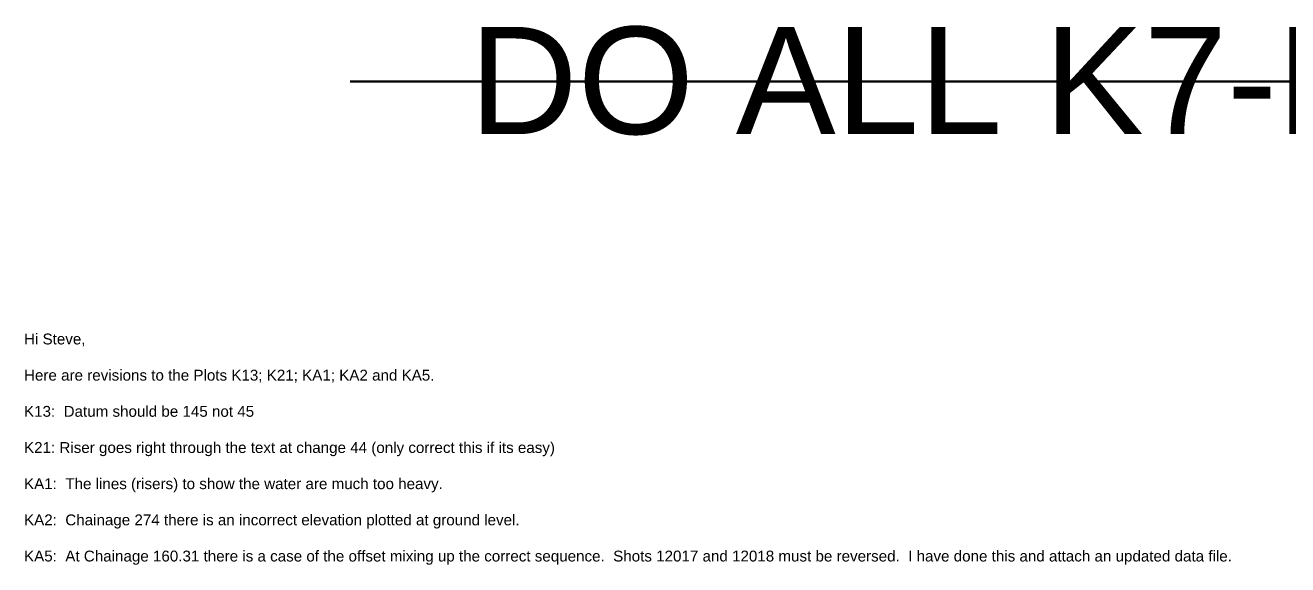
# Model space of a CAD drawing. Header units: millimetres. Extents: x -9362978 to 1075569, y -13754315 to 1425288130.
# Drawn here: x -8783986 to -2968675, y -5954397 to -3468504 of the extents above; entities that cross this region are included whole.
import ezdxf

# ---------------------------------------------------------------- set-up
doc = ezdxf.new("R2010")
doc.units = ezdxf.units.MM
doc.layers.get('0').update_dxf_attribs({"lineweight": 0})
doc.styles.get("Standard").update_dxf_attribs({"font": 'arial.ttf'})

msp = doc.modelspace()

# ---------------------------------------------------------------- linework, layer by layer
at = {"lineweight": 30}
msp.add_line((-7288021, -3727910), (1075569, -3727910), dxfattribs=at)

# ---------------------------------------------------------------- texts
at = {"color": 40, "lineweight": 0, "true_color": 0xf8d731}
msp.add_text('DO ALL K7-K13 AGAIN', height=493940.49, dxfattribs=at).set_placement((-6737791, -3969806))
at = {"lineweight": 0, "insert": (-8789716, -4889116), "char_height": 50000, "width": 57603081.06, "attachment_point": 1}
msp.add_mtext('Hi Steve,\\P\\PHere are revisions to the Plots K13; K21; KA1; KA2 and KA5.\\P\\PK13:  Datum should be 145 not 45\\P\\PK21: Riser goes right through the text at change 44 (only correct this if its easy)\\P\\PKA1:  The lines (risers) to show the water are much too heavy.\\P\\PKA2:  Chainage 274 there is an incorrect elevation plotted at ground level.\\P\\PKA5:  At Chainage 160.31 there is a case of the offset mixing up the correct sequence.  Shots 12017 and 12018 must be reversed.  I have done this and attach an updated data file.\\P\\P', dxfattribs=at)

doc.saveas('drawing.dxf')
